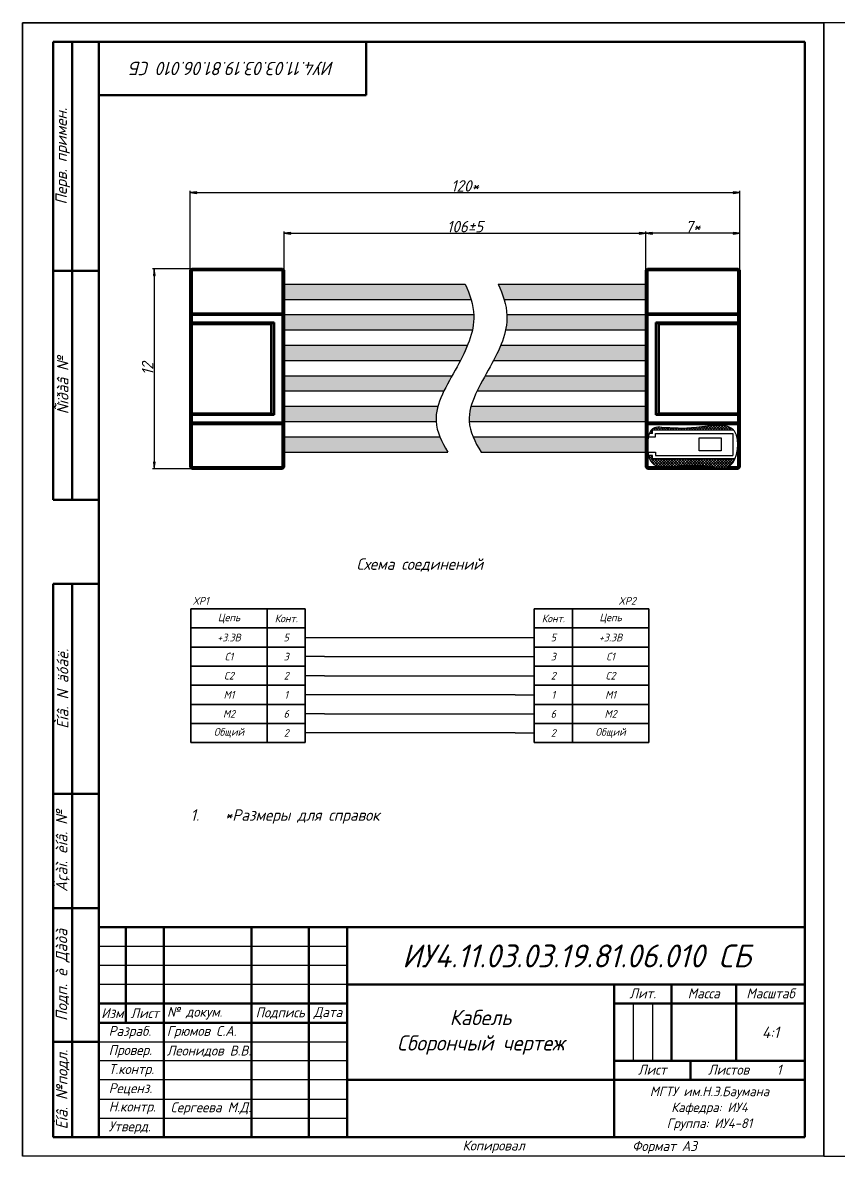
# Model space of a CAD drawing. Header units: inches. Extents: x -14 to 5184, y -66 to 1689.
# Drawn here: x 436 to 649.8, y 958.2 to 1255.2 of the extents above; entities that cross this region are included whole.
import ezdxf

# ---------------------------------------------------------------- set-up
doc = ezdxf.new("R2010")
doc.units = ezdxf.units.IN
doc.header["$MEASUREMENT"] = 0
for name, color, linetype, lineweight in [('Видимые тонкие (ГОСТ)', 7, 'Continuous', 25), ('Видимый контур (ГОСТ)', 7, 'Continuous', 50), ('Текст', 7, 'Continuous', 15)]:
    doc.layers.add(name, color=color, linetype=linetype, lineweight=lineweight)
doc.styles.get("Standard").update_dxf_attribs({"font": 'gost_b.ttf', "oblique": 15})
doc.styles.add('Standart 3.0', font='gost_b.ttf', dxfattribs={"oblique": 15, "height": 3})
doc.dimstyles.new('Обычный (ГОСТ)', dxfattribs={"dimscale": 0.5, "dimtxt": 3.5, "dimasz": 3.5, "dimexe": 1, "dimexo": 0, "dimgap": 0.5, "dimtad": 1, "dimrnd": 1e-08, "dimtxsty": 'Standart 3.0', "dimblk": 'Filled-1', "dimblk1": 'Filled-1', "dimblk2": 'Filled-1', "dimcen": 0.09, "dimdle": 15, "dimclrd": 256, "dimclre": 256, "dimclrt": 256, "dimazin": 2, "dimtfac": 0.714286, "dimtmove": 0, "dimatfit": 3, "dimfxl": 1, "dimtolj": 1, "dimlwd": 25, "dimlwe": 25, "dimarcsym": 0})

# ---------------------------------------------------------------- blocks, each defined once
blk = doc.blocks.new('Filled-1')
at = {"color": 0}
for p, q in [((0, 0), (-1, 0.14)), ((-1, 0.14), (-1, -0.14)), ((-1, 0), (0, 0)), ((-1, -0.14), (0, 0))]:
    blk.add_line(p, q, dxfattribs=at)
at = {"color": 0, "flags": 128}
blk.add_lwpolyline([(-1, -0.14), (0, 0), (-1, 0.14), (-1, -0.14)], dxfattribs=at)
at = {"color": 0}
blk.add_solid([(-1, -0.14), (0, 0), (-1, 0.14), (-1, -0.14)], dxfattribs=at)
blk = doc.blocks.new('*D131')
at = {"layer": 'Видимые тонкие (ГОСТ)', "lineweight": 25, "ltscale": 0.5, "transparency": 16777216}
for p, q in [((480.34, 1190.75), (470.03, 1190.75)), ((470.53, 1189), (470.53, 1140.1)), ((480.34, 1138.35), (470.03, 1138.35))]:
    blk.add_line(p, q, dxfattribs=at)
at = {"layer": 'Видимые тонкие (ГОСТ)', "lineweight": 25, "ltscale": 0.5, "transparency": 16777216, "xscale": 1.75, "yscale": 1.75, "zscale": 1.75}
for p, rotation in [((470.53, 1190.75), 90), ((470.53, 1138.35), 270)]:
    blk.add_blockref('Filled-1', p, dxfattribs=dict(at, rotation=rotation))
at = {"layer": 'Видимые тонкие (ГОСТ)', "ltscale": 0.5, "transparency": 16777216, "insert": (468.77, 1164.55), "char_height": 3, "attachment_point": 5, "rotation": 90, "style": 'Standart 3.0'}
blk.add_mtext('\\A1;{\\fGOST type B|b0|i0|c204|p0;12}', dxfattribs=at)
blk = doc.blocks.new('*D132')
at = {"layer": 'Видимые тонкие (ГОСТ)', "lineweight": 25, "ltscale": 0.5, "transparency": 16777216}
for p, q in [((479.94, 1190.35), (479.94, 1211.21)), ((481.69, 1210.71), (622.22, 1210.71)), ((623.97, 1190.35), (623.97, 1211.21))]:
    blk.add_line(p, q, dxfattribs=at)
at = {"layer": 'Видимые тонкие (ГОСТ)', "lineweight": 25, "ltscale": 0.5, "transparency": 16777216, "xscale": 1.75, "yscale": 1.75, "zscale": 1.75, "rotation": 180}
blk.add_blockref('Filled-1', (479.94, 1210.71), dxfattribs=at)
at = {"layer": 'Видимые тонкие (ГОСТ)', "lineweight": 25, "ltscale": 0.5, "transparency": 16777216, "xscale": 1.75, "yscale": 1.75, "zscale": 1.75}
blk.add_blockref('Filled-1', (623.97, 1210.71), dxfattribs=at)
at = {"layer": 'Видимые тонкие (ГОСТ)', "ltscale": 0.5, "transparency": 16777216, "insert": (551.95, 1212.47), "char_height": 3, "attachment_point": 5, "style": 'Standart 3.0'}
blk.add_mtext('\\A1;{\\fGOST type B|b0|i0|c204|p0;120}*', dxfattribs=at)
blk = doc.blocks.new('*D130')
at = {"layer": 'Видимые тонкие (ГОСТ)', "lineweight": 25, "ltscale": 0.5, "transparency": 16777216}
for p, q in [((504.54, 1190.35), (504.54, 1200.56)), ((506.29, 1200.06), (597.62, 1200.06)), ((599.37, 1190.36), (599.37, 1200.56))]:
    blk.add_line(p, q, dxfattribs=at)
at = {"layer": 'Видимые тонкие (ГОСТ)', "lineweight": 25, "ltscale": 0.5, "transparency": 16777216, "xscale": 1.75, "yscale": 1.75, "zscale": 1.75, "rotation": 180}
blk.add_blockref('Filled-1', (504.54, 1200.06), dxfattribs=at)
at = {"layer": 'Видимые тонкие (ГОСТ)', "lineweight": 25, "ltscale": 0.5, "transparency": 16777216, "xscale": 1.75, "yscale": 1.75, "zscale": 1.75}
blk.add_blockref('Filled-1', (599.37, 1200.06), dxfattribs=at)
at = {"layer": 'Видимые тонкие (ГОСТ)', "ltscale": 0.5, "transparency": 16777216, "insert": (551.95, 1201.81), "char_height": 3, "width": 7.7006, "attachment_point": 5, "style": 'Standart 3.0'}
blk.add_mtext('\\A1;106%%P5', dxfattribs=at)
blk = doc.blocks.new('*D133')
at = {"layer": 'Видимые тонкие (ГОСТ)', "lineweight": 25, "ltscale": 0.5, "transparency": 16777216}
for p, q in [((599.37, 1190.36), (599.37, 1200.56)), ((622.22, 1200.06), (601.12, 1200.06)), ((623.97, 1190.36), (623.97, 1200.56))]:
    blk.add_line(p, q, dxfattribs=at)
at = {"layer": 'Видимые тонкие (ГОСТ)', "lineweight": 25, "ltscale": 0.5, "transparency": 16777216, "xscale": 1.75, "yscale": 1.75, "zscale": 1.75, "rotation": 180}
blk.add_blockref('Filled-1', (599.37, 1200.06), dxfattribs=at)
at = {"layer": 'Видимые тонкие (ГОСТ)', "lineweight": 25, "ltscale": 0.5, "transparency": 16777216, "xscale": 1.75, "yscale": 1.75, "zscale": 1.75}
blk.add_blockref('Filled-1', (623.97, 1200.06), dxfattribs=at)
at = {"layer": 'Видимые тонкие (ГОСТ)', "ltscale": 0.5, "transparency": 16777216, "insert": (611.67, 1201.81), "char_height": 3, "width": 2.1801, "attachment_point": 5, "style": 'Standart 3.0'}
blk.add_mtext('\\A1;7*', dxfattribs=at)

msp = doc.modelspace()

# ---------------------------------------------------------------- hatches: boundary and pattern name
at = {"layer": 'Видимые тонкие (ГОСТ)', "ltscale": 0.5}
h = msp.add_hatch(color=254, dxfattribs=at)
h.dxf.hatch_style = 1
edge = h.paths.add_edge_path()
edge.add_line((504.5353, 1146.7527), (504.5353, 1144.7527))
edge.add_line((504.5353, 1144.7527), (504.5353, 1142.7527))
edge.add_line((504.5353, 1142.7527), (547.4723, 1142.7527))
edge.add_spline(control_points=[(547.4723, 1142.7527), (546.6502, 1144.0824), (545.9165, 1145.4147), (545.3681, 1146.7527)], knot_values=[47.13886146, 47.13886146, 47.13886146, 47.13886146, 51.56650312, 51.56650312, 51.56650312, 51.56650312], degree=3, periodic=0)
edge.add_line((545.3681, 1146.7527), (504.5353, 1146.7527))
edge = h.paths.add_edge_path()
edge.add_spline(control_points=[(544.3779, 1150.7527), (544.3769, 1150.7682), (544.2963, 1152.0937), (544.4872, 1153.4275), (544.857, 1154.7527)], knot_values=[38.40883589, 38.40883589, 38.40883589, 38.40883589, 38.45954747, 42.7484807, 42.7484807, 42.7484807, 42.7484807], degree=3, periodic=0)
edge.add_line((544.857, 1154.7527), (504.5353, 1154.7527))
edge.add_line((504.5353, 1154.7527), (504.5353, 1150.7527))
edge.add_line((504.5353, 1150.7527), (544.3779, 1150.7527))
edge = h.paths.add_edge_path()
edge.add_spline(control_points=[(546.4282, 1158.7527), (547.0716, 1160.0806), (547.8106, 1161.4143), (548.5632, 1162.7527)], knot_values=[29.85951529, 29.85951529, 29.85951529, 29.85951529, 34.11532288, 34.11532288, 34.11532288, 34.11532288], degree=3, periodic=0)
edge.add_line((548.5632, 1162.7527), (504.5353, 1162.7527))
edge.add_line((504.5353, 1162.7527), (504.5353, 1158.7527))
edge.add_line((504.5353, 1158.7527), (546.4282, 1158.7527))
edge = h.paths.add_edge_path()
edge.add_spline(control_points=[(550.767, 1166.7527), (551.4627, 1168.0837), (552.1047, 1169.4178), (552.6438, 1170.7527)], knot_values=[21.42697936, 21.42697936, 21.42697936, 21.42697936, 25.63356603, 25.63356603, 25.63356603, 25.63356603], degree=3, periodic=0)
edge.add_line((552.6438, 1170.7527), (504.5353, 1170.7527))
edge.add_line((504.5353, 1170.7527), (504.5353, 1166.7527))
edge.add_line((504.5353, 1166.7527), (550.767, 1166.7527))
edge = h.paths.add_edge_path()
edge.add_spline(control_points=[(553.902, 1174.7527), (554.1725, 1176.0214), (554.3125, 1177.3556), (554.2534, 1178.6862), (554.2499, 1178.7527)], knot_values=[13.01607688, 13.01607688, 13.01607688, 13.01607688, 17.01537797, 17.22581733, 17.22581733, 17.22581733, 17.22581733], degree=3, periodic=0)
edge.add_line((554.2499, 1178.7527), (504.5353, 1178.7527))
edge.add_line((504.5353, 1178.7527), (504.5353, 1174.7527))
edge.add_line((504.5353, 1174.7527), (553.902, 1174.7527))
edge = h.paths.add_edge_path()
edge.add_spline(control_points=[(553.5135, 1182.7527), (553.1118, 1184.088), (552.5757, 1185.421), (551.9701, 1186.7527)], knot_values=[4.54430098, 4.54430098, 4.54430098, 4.54430098, 8.78761588, 8.78761588, 8.78761588, 8.78761588], degree=3, periodic=0)
edge.add_line((551.9701, 1186.7527), (504.5353, 1186.7527))
edge.add_line((504.5353, 1186.7527), (504.5353, 1182.7527))
edge.add_line((504.5353, 1182.7527), (553.5135, 1182.7527))
edge = h.paths.add_edge_path()
edge.add_line((599.3683, 1182.7527), (599.3683, 1186.7527))
edge.add_line((599.3683, 1186.7527), (560.657, 1186.7527))
edge.add_spline(control_points=[(560.657, 1186.7527), (561.2626, 1185.421), (561.7987, 1184.088), (562.2005, 1182.7527)], knot_values=[4.54430098, 4.54430098, 4.54430098, 4.54430098, 8.78761588, 8.78761588, 8.78761588, 8.78761588], degree=3, periodic=0)
edge.add_line((562.2005, 1182.7527), (599.3683, 1182.7527))
edge = h.paths.add_edge_path()
edge.add_line((599.3683, 1174.7527), (599.3683, 1178.7527))
edge.add_line((599.3683, 1178.7527), (562.9368, 1178.7527))
edge.add_spline(control_points=[(562.9368, 1178.7527), (562.9403, 1178.6862), (562.9994, 1177.3556), (562.8594, 1176.0214), (562.5889, 1174.7527)], knot_values=[13.01607688, 13.01607688, 13.01607688, 13.01607688, 13.22651624, 17.22581733, 17.22581733, 17.22581733, 17.22581733], degree=3, periodic=0)
edge.add_line((562.5889, 1174.7527), (599.3683, 1174.7527))
edge = h.paths.add_edge_path()
edge.add_line((599.3683, 1166.7527), (599.3683, 1170.7527))
edge.add_line((599.3683, 1170.7527), (561.3307, 1170.7527))
edge.add_spline(control_points=[(561.3307, 1170.7527), (560.7917, 1169.4178), (560.1496, 1168.0837), (559.4539, 1166.7527)], knot_values=[21.42697936, 21.42697936, 21.42697936, 21.42697936, 25.63356603, 25.63356603, 25.63356603, 25.63356603], degree=3, periodic=0)
edge.add_line((559.4539, 1166.7527), (599.3683, 1166.7527))
edge = h.paths.add_edge_path()
edge.add_line((599.3683, 1158.7527), (599.3683, 1162.7527))
edge.add_line((599.3683, 1162.7527), (557.2501, 1162.7527))
edge.add_spline(control_points=[(557.2501, 1162.7527), (556.4975, 1161.4143), (555.7585, 1160.0806), (555.1151, 1158.7527)], knot_values=[29.85951529, 29.85951529, 29.85951529, 29.85951529, 34.11532288, 34.11532288, 34.11532288, 34.11532288], degree=3, periodic=0)
edge.add_line((555.1151, 1158.7527), (599.3683, 1158.7527))
edge = h.paths.add_edge_path()
edge.add_line((599.3683, 1150.7527), (599.3683, 1154.7527))
edge.add_line((599.3683, 1154.7527), (553.5439, 1154.7527))
edge.add_spline(control_points=[(553.5439, 1154.7527), (553.1741, 1153.4275), (552.9832, 1152.0937), (553.0639, 1150.7682), (553.0648, 1150.7527)], knot_values=[38.40883589, 38.40883589, 38.40883589, 38.40883589, 42.69776912, 42.7484807, 42.7484807, 42.7484807, 42.7484807], degree=3, periodic=0)
edge.add_line((553.0648, 1150.7527), (599.3683, 1150.7527))
edge = h.paths.add_edge_path()
edge.add_line((599.3683, 1142.7527), (599.3683, 1146.7527))
edge.add_line((599.3683, 1146.7527), (554.055, 1146.7527))
edge.add_spline(control_points=[(554.055, 1146.7527), (554.6034, 1145.4147), (555.3372, 1144.0824), (556.1592, 1142.7527)], knot_values=[47.13886146, 47.13886146, 47.13886146, 47.13886146, 51.56650312, 51.56650312, 51.56650312, 51.56650312], degree=3, periodic=0)
edge.add_line((556.1592, 1142.7527), (599.3683, 1142.7527))
at = {"layer": 'Видимые тонкие (ГОСТ)', "lineweight": 9, "ltscale": 0.5}
h = msp.add_hatch(dxfattribs=at)
h.set_pattern_fill('ANSI37', color=256, scale=4)
h.set_pattern_definition([(45, (-2379.89903, 649.14943), (-0.35355339, 0.35355339), []), (135, (-2379.89903, 649.14943), (-0.35355339, -0.35355339), [])])
edge = h.paths.add_edge_path()
edge.add_spline(control_points=[(620.7228, 1138.7597), (620.9545, 1138.8509), (621.7607, 1139.2902), (622.3847, 1140.1842), (622.7283, 1140.9631)], knot_values=[25.93792, 25.93792, 25.93792, 25.93792, 26.81920287, 29.17671537, 29.17671537, 29.17671537, 29.17671537], degree=3, periodic=0)
edge.add_line((622.7283, 1140.9631), (601.1053, 1140.9631))
edge.add_line((601.1053, 1140.9631), (601.1053, 1141.8613))
edge.add_line((601.1053, 1141.8613), (600.0364, 1141.8613))
edge.add_spline(control_points=[(600.0364, 1141.8613), (600.1537, 1141.3032), (601.6482, 1137.0274), (609.7442, 1140.2293), (615.9593, 1138.9405), (616.9893, 1138.7597)], knot_values=[33.109012, 33.109012, 33.109012, 33.109012, 34.82994606, 48.02643256, 50.87792173, 50.87792173, 50.87792173, 50.87792173], degree=3, periodic=0)
edge.add_spline(control_points=[(616.9893, 1138.7597), (618.4098, 1138.5104), (619.689, 1138.3529), (620.7228, 1138.7597)], knot_values=[29.17671537, 29.17671537, 29.17671537, 29.17671537, 33.109012, 33.109012, 33.109012, 33.109012], degree=3, periodic=0)
edge = h.paths.add_edge_path()
edge.add_spline(control_points=[(622.3385, 1148.5261), (620.4286, 1150.5644), (612.1652, 1148.5767), (606.3428, 1148.9985), (603.5124, 1149.2035)], knot_values=[0, 0, 0, 0, 9.58638894, 18.6541905, 18.6541905, 18.6541905, 18.6541905], degree=3, periodic=0)
edge.add_spline(control_points=[(603.5124, 1149.2035), (602.813, 1149.2568), (601.3248, 1149.37), (600.5549, 1148.3489), (600.2877, 1147.6441)], knot_values=[56.04666954, 56.04666954, 56.04666954, 56.04666954, 57.98855908, 60.17803406, 60.17803406, 60.17803406, 60.17803406], degree=3, periodic=0)
edge.add_line((600.2877, 1147.6441), (601.1053, 1147.6441))
edge.add_line((601.1053, 1147.6441), (601.1053, 1148.5261))
edge.add_line((601.1053, 1148.5261), (622.3385, 1148.5261))

# ---------------------------------------------------------------- linework, layer by layer
at = {"color": 0, "lineweight": 35, "transparency": 33554684}
for p, q in [((480.101, 1101.6494), (480.101, 1086.6494)), ((480.101, 1101.6494), (490.101, 1101.6494)), ((490.101, 1101.6494), (490.101, 1101.6494)), ((490.101, 1101.6494), (510.101, 1101.6494)), ((500.101, 1101.6494), (500.101, 1086.6494)), ((510.101, 1101.6494), (510.101, 1086.6494)), ((570.101, 1101.6494), (570.101, 1086.6494)), ((590.101, 1101.6494), (570.101, 1101.6494)), ((580.101, 1101.6494), (580.101, 1086.6494)), ((600.101, 1101.6494), (590.101, 1101.6494)), ((590.101, 1101.6494), (590.101, 1101.6494)), ((600.101, 1101.6494), (600.101, 1086.6494)), ((480.101, 1096.6494), (510.101, 1096.6494)), ((600.101, 1096.6494), (570.101, 1096.6494)), ((480.101, 1091.6494), (510.101, 1091.6494)), ((600.101, 1091.6494), (570.101, 1091.6494)), ((480.101, 1086.6494), (490.101, 1086.6494)), ((480.101, 1076.6494), (480.101, 1086.6494)), ((510.101, 1086.6494), (490.101, 1086.6494)), ((500.101, 1076.6494), (500.101, 1086.6494)), ((510.101, 1076.6494), (510.101, 1086.6494)), ((570.101, 1086.6494), (590.101, 1086.6494)), ((570.101, 1076.6494), (570.101, 1086.6494)), ((580.101, 1076.6494), (580.101, 1086.6494)), ((600.101, 1086.6494), (590.101, 1086.6494)), ((600.101, 1076.6494), (600.101, 1086.6494)), ((480.101, 1081.6494), (510.101, 1081.6494)), ((600.101, 1081.6494), (570.101, 1081.6494)), ((480.101, 1076.6494), (510.101, 1076.6494)), ((480.101, 1066.6494), (480.101, 1076.6494)), ((500.101, 1066.6494), (500.101, 1076.6494)), ((510.101, 1066.6494), (510.101, 1076.6494)), ((600.101, 1076.6494), (570.101, 1076.6494)), ((570.101, 1066.6494), (570.101, 1076.6494)), ((580.101, 1066.6494), (580.101, 1076.6494)), ((600.101, 1066.6494), (600.101, 1076.6494)), ((480.101, 1071.6494), (510.101, 1071.6494)), ((600.101, 1071.6494), (570.101, 1071.6494)), ((480.101, 1066.6494), (510.101, 1066.6494)), ((600.101, 1066.6494), (570.101, 1066.6494))]:
    msp.add_line(p, q, dxfattribs=at)
at = {"color": 0, "lineweight": 25, "transparency": 33554684}
for p, q in [((510.101, 1094.1494), (515.101, 1094.1494)), ((565.101, 1094.1494), (570.101, 1094.1494)), ((515.101, 1089.1494), (510.101, 1089.1494)), ((565.101, 1089.1494), (570.101, 1089.1494)), ((515.101, 1084.1494), (510.101, 1084.1494)), ((565.101, 1084.1494), (570.101, 1084.1494)), ((515.101, 1079.1494), (510.101, 1079.1494)), ((565.101, 1079.1494), (570.101, 1079.1494)), ((515.101, 1074.1494), (510.101, 1074.1494)), ((565.101, 1074.1494), (570.101, 1074.1494)), ((515.101, 1069.1494), (510.101, 1069.1494)), ((565.101, 1069.1494), (570.101, 1069.1494))]:
    msp.add_line(p, q, dxfattribs=at)
at = {"layer": 'Видимые тонкие (ГОСТ)'}
for p, q in [((436.0264, 958.2356), (436.0264, 1255.2356)), ((646.0264, 1255.2356), (436.0264, 1255.2356)), ((436.0264, 1255.2356), (436.0264, 958.2356)), ((436.0264, 958.2356), (436.0264, 1255.2356)), ((436.0264, 1255.2356), (646.0264, 1255.2356)), ((646.0264, 1255.2356), (646.0264, 958.2356)), ((646.0264, 958.2356), (646.0264, 1255.2356)), ((646.0264, 958.2356), (646.0264, 1255.2356)), ((646.0264, 1255.2356), (646.0264, 958.2356)), ((646.0264, 958.2356), (436.0264, 958.2356))]:
    msp.add_line(p, q, dxfattribs=at)
at = {"layer": 'Видимые тонкие (ГОСТ)', "transparency": 33554684}
for p, q in [((856.0264, 1255.2356), (646.0264, 1255.2356)), ((646.0264, 1255.2356), (646.0264, 958.2356)), ((521.0264, 1013.2356), (456.0264, 1013.2356)), ((521.0264, 1008.2356), (456.0264, 1008.2356)), ((521.0264, 1003.2356), (456.0264, 1003.2356)), ((596.014, 998.0269), (596.014, 983.2356)), ((601.092, 998.0269), (601.092, 983.2356)), ((456.0264, 988.2356), (521.0264, 988.2356)), ((521.0264, 983.2356), (456.0264, 983.2356)), ((521.0264, 978.2356), (456.0264, 978.2356)), ((646.0264, 958.2356), (856.0264, 958.2356))]:
    msp.add_line(p, q, dxfattribs=at)
at = {"layer": 'Видимые тонкие (ГОСТ)', "ltscale": 0.5}
for p, q in [((504.5353, 1186.7527), (551.9701, 1186.7527)), ((560.657, 1186.7527), (599.3683, 1186.7527)), ((504.5353, 1182.7527), (553.5135, 1182.7527)), ((562.2005, 1182.7527), (599.3683, 1182.7527)), ((504.5353, 1178.7527), (554.2499, 1178.7527)), ((562.9368, 1178.7527), (599.3683, 1178.7527)), ((504.5353, 1174.7527), (553.902, 1174.7527)), ((562.5889, 1174.7527), (599.3683, 1174.7527)), ((504.5353, 1170.7527), (552.6438, 1170.7527)), ((561.3307, 1170.7527), (599.3683, 1170.7527)), ((504.5353, 1166.7527), (550.767, 1166.7527)), ((559.4539, 1166.7527), (599.3683, 1166.7527)), ((504.5353, 1162.7527), (548.5632, 1162.7527)), ((557.2501, 1162.7527), (599.3683, 1162.7527)), ((504.5353, 1158.7527), (546.4282, 1158.7527)), ((555.1151, 1158.7527), (599.3683, 1158.7527)), ((504.5353, 1154.7527), (544.857, 1154.7527)), ((553.5439, 1154.7527), (599.3683, 1154.7527)), ((504.5353, 1150.7527), (544.3779, 1150.7527)), ((553.0648, 1150.7527), (599.3683, 1150.7527)), ((504.5353, 1144.7527), (504.5353, 1146.7527)), ((504.5353, 1146.7527), (545.3681, 1146.7527)), ((554.055, 1146.7527), (599.3683, 1146.7527)), ((599.3683, 1146.7527), (601.8424, 1146.7527)), ((599.3683, 1142.7527), (599.3683, 1146.7527)), ((601.1053, 1147.6441), (600.2877, 1147.6441)), ((601.8424, 1146.7527), (601.8424, 1147.6441)), ((601.8424, 1147.6441), (622.1505, 1147.6441)), ((622.1505, 1147.6441), (622.1505, 1141.8613)), ((504.5353, 1142.7527), (547.4723, 1142.7527)), ((556.1592, 1142.7527), (599.3683, 1142.7527)), ((599.3683, 1142.7527), (601.8424, 1142.7527)), ((601.1053, 1141.8613), (600.0364, 1141.8613)), ((601.8424, 1142.7527), (601.8424, 1141.8613)), ((601.8424, 1141.8613), (622.1505, 1141.8613)), ((515.101, 1094.1494), (565.101, 1094.1494)), ((515.101, 1089.1494), (565.101, 1089.1494)), ((515.101, 1084.1494), (565.101, 1084.1494)), ((565.101, 1079.1494), (515.101, 1079.1494)), ((515.101, 1074.1494), (565.101, 1074.1494)), ((565.101, 1069.1494), (515.101, 1069.1494))]:
    msp.add_line(p, q, dxfattribs=at)
for points in [[(601.1053, 1147.6441), (601.1053, 1148.5261), (622.3385, 1148.5261)], [(622.7283, 1140.9631), (601.1053, 1140.9631), (601.1053, 1141.8613)]]:
    msp.add_lwpolyline(points, dxfattribs=at)
msp.add_lwpolyline([(613.2762, 1146.438), (619.1083, 1146.438), (619.1083, 1143.0675), (613.2762, 1143.0675)], close=True, dxfattribs=at)
at = {"layer": 'Видимые тонкие (ГОСТ)', "transparency": 33554684}
for points in [[(456.0264, 973.2356), (521.0264, 973.2356)], [(456.0264, 968.2356), (521.0264, 968.2356)]]:
    msp.add_lwpolyline(points, dxfattribs=at)
at = {"layer": 'Видимые тонкие (ГОСТ)', "ltscale": 0.5}
for points in [[(551.9701, 1186.7527), (553.2092, 1184.0279), (555.7055, 1176.8409), (550.0751, 1164.6732), (542.3046, 1152.7025), (545.8257, 1145.416), (547.4723, 1142.7527)], [(560.657, 1186.7527), (561.8961, 1184.0279), (564.3924, 1176.8409), (558.7621, 1164.6732), (550.9915, 1152.7025), (554.5126, 1145.416), (556.1592, 1142.7527)]]:
    msp.add_open_spline(points, degree=3, knots=[4.54430098, 4.54430098, 4.54430098, 4.54430098, 13.22651624, 27.40135785, 42.69776912, 51.56650312, 51.56650312, 51.56650312, 51.56650312], dxfattribs=at)
msp.add_spline([(603.5124, 1149.2035), (612.5801, 1149.1578), (622.6162, 1148.1841), (621.3797, 1139.1236), (613.716, 1139.2665), (600.5691, 1140.4093), (599.8244, 1144.2409), (601.5727, 1149.1126), (603.5124, 1149.2035)], degree=3, dxfattribs=at)
at = {"layer": 'Видимый контур (ГОСТ)'}
for p, q in [((444.0264, 1250.2356), (641.0264, 1250.2356)), ((456.0264, 963.2356), (456.0264, 1250.2356)), ((526.0264, 1236.2356), (526.0264, 1250.2356)), ((641.0264, 963.2356), (641.0264, 1250.2356)), ((526.0264, 1236.2356), (456.0264, 1236.2356)), ((479.9353, 1190.3527), (480.3353, 1190.7527)), ((479.9353, 1190.3527), (479.9353, 1178.6527)), ((480.3353, 1190.3527), (479.9353, 1190.3527)), ((503.7283, 1190.7527), (480.3353, 1190.7527)), ((480.3353, 1190.7527), (480.3353, 1190.3527)), ((480.3353, 1190.3527), (504.5353, 1190.3527)), ((480.3353, 1176.2527), (480.3353, 1190.3527)), ((504.1353, 1190.7597), (503.7353, 1190.7597)), ((504.1353, 1190.7597), (504.5353, 1190.3597)), ((504.1353, 1190.7597), (504.1353, 1138.7527)), ((504.5353, 1138.7527), (504.5353, 1190.3597)), ((599.3683, 1190.3597), (599.7683, 1190.7597)), ((623.9683, 1190.3597), (599.3683, 1190.3597)), ((599.3683, 1190.3597), (599.3683, 1138.7527)), ((599.7683, 1190.7597), (599.7683, 1190.3597)), ((600.5683, 1190.7597), (599.7683, 1190.7597)), ((599.7683, 1138.3527), (599.7683, 1190.3597)), ((600.5683, 1190.7597), (623.5683, 1190.7597)), ((623.9683, 1190.3597), (623.5683, 1190.7597)), ((623.5683, 1190.7597), (623.5683, 1176.2597)), ((623.9683, 1176.6597), (623.9683, 1190.3597)), ((479.9353, 1178.6527), (479.9353, 1152.4527)), ((504.1353, 1179.0527), (480.3353, 1179.0527)), ((480.3353, 1178.6527), (504.1353, 1178.6527)), ((501.9353, 1176.6527), (480.3353, 1176.6527)), ((480.3353, 1152.8527), (480.3353, 1176.2527)), ((480.3353, 1176.2527), (501.1353, 1176.2527)), ((501.2524, 1176.3699), (501.1353, 1176.2527)), ((501.1353, 1176.2527), (501.1353, 1152.8527)), ((501.9353, 1176.6527), (501.2524, 1176.3699)), ((501.2524, 1176.3699), (501.2524, 1152.7356)), ((501.9353, 1152.4527), (501.9353, 1176.6527)), ((623.5683, 1179.0597), (599.7683, 1179.0597)), ((599.7683, 1178.6597), (623.5683, 1178.6597)), ((601.9683, 1176.6597), (601.9683, 1152.4597)), ((602.6511, 1176.3769), (601.9683, 1176.6597)), ((623.5683, 1176.6597), (601.9683, 1176.6597)), ((602.6511, 1152.7426), (602.6511, 1176.3769)), ((602.6511, 1176.3769), (602.7683, 1176.2597)), ((602.7683, 1176.2597), (623.5683, 1176.2597)), ((602.7683, 1152.8597), (602.7683, 1176.2597)), ((623.5683, 1176.2597), (623.5683, 1152.8597)), ((623.9683, 1150.4597), (623.9683, 1176.6597)), ((479.9353, 1152.4527), (479.9353, 1138.7527)), ((480.3353, 1138.3527), (480.3353, 1152.8527)), ((501.1353, 1152.8527), (480.3353, 1152.8527)), ((480.3353, 1152.4527), (501.9353, 1152.4527)), ((501.2524, 1152.7356), (501.1353, 1152.8527)), ((501.2524, 1152.7356), (501.9353, 1152.4527)), ((601.9683, 1152.4597), (602.6511, 1152.7426)), ((601.9683, 1152.4597), (623.5683, 1152.4597)), ((602.6511, 1152.7426), (602.7683, 1152.8597)), ((623.5683, 1152.8597), (602.7683, 1152.8597)), ((623.5683, 1152.8597), (623.5683, 1138.7597)), ((504.1353, 1150.4527), (480.3353, 1150.4527)), ((480.3353, 1150.0527), (504.1353, 1150.0527)), ((623.5683, 1150.4597), (599.7683, 1150.4597)), ((599.7683, 1150.0597), (623.5683, 1150.0597)), ((623.9683, 1138.7597), (623.9683, 1150.4597)), ((479.9353, 1138.7527), (480.3353, 1138.3527)), ((479.9353, 1138.7527), (504.5353, 1138.7527)), ((503.3353, 1138.3527), (480.3353, 1138.3527)), ((503.3353, 1138.3527), (504.1353, 1138.3527)), ((504.1353, 1138.3527), (504.1353, 1138.7527)), ((504.5353, 1138.7527), (504.1353, 1138.3527)), ((616.9893, 1138.7597), (599.3683, 1138.7597)), ((599.7683, 1138.3527), (599.3683, 1138.7527)), ((599.7683, 1138.3527), (600.1683, 1138.3527)), ((600.1753, 1138.3597), (623.5683, 1138.3597)), ((623.5683, 1138.7597), (620.7228, 1138.7597)), ((623.9683, 1138.7597), (623.5683, 1138.3597)), ((623.5683, 1138.7597), (623.9683, 1138.7597)), ((623.5683, 1138.3597), (623.5683, 1138.7597)), ((444.0264, 963.2356), (641.0264, 963.2356))]:
    msp.add_line(p, q, dxfattribs=at)
at = {"layer": 'Видимый контур (ГОСТ)', "transparency": 33554684}
for p, q in [((444.0264, 1250.2356), (444.0264, 1130.2356)), ((456.0264, 1250.2356), (444.0264, 1250.2356)), ((449.0264, 1130.2356), (449.0264, 1250.2356)), ((456.0264, 1003.2356), (456.0264, 1250.2356)), ((456.0264, 1190.2356), (444.0264, 1190.2356)), ((456.0264, 1130.2356), (444.0264, 1130.2356)), ((444.0264, 963.2356), (444.0264, 1108.2356)), ((444.0264, 1108.2356), (456.0264, 1108.2356)), ((449.0264, 963.2356), (449.0264, 1108.2356)), ((456.0264, 1053.2356), (444.0264, 1053.2356)), ((456.0264, 1023.2356), (444.0264, 1023.2356)), ((456.0264, 1018.2356), (456.0264, 963.2356)), ((641.0264, 1018.2356), (456.0264, 1018.2356)), ((463.0264, 993.2356), (463.0264, 1018.2356)), ((473.0264, 1018.2356), (473.0264, 963.2356)), ((496.0264, 963.2356), (496.0264, 1018.2356)), ((511.0264, 1018.2356), (511.0264, 963.2356)), ((521.0264, 1018.2356), (521.0264, 963.2356)), ((456.0264, 963.2356), (456.0264, 1003.2356)), ((521.0264, 1003.2356), (641.0264, 1003.2356)), ((591.0264, 1003.2356), (591.0264, 963.2356)), ((606.0264, 1003.2356), (606.0264, 983.2356)), ((623.0264, 1003.2356), (623.0264, 983.2356)), ((521.0264, 998.2356), (456.0264, 998.2356)), ((591.0264, 998.2356), (641.0264, 998.2356)), ((521.0264, 993.2356), (456.0264, 993.2356)), ((456.0264, 988.2356), (444.0264, 988.2356)), ((641.0264, 983.2356), (591.0264, 983.2356)), ((611.0264, 983.2356), (611.0264, 978.2356)), ((641.0264, 978.2356), (521.0264, 978.2356))]:
    msp.add_line(p, q, dxfattribs=at)

# ---------------------------------------------------------------- texts
at = {"layer": 'Текст', "color": 0, "transparency": 33554684, "insert": (491.0264, 1243.2356), "char_height": 3.5, "attachment_point": 5, "rotation": 180}
msp.add_mtext_dynamic_manual_height_columns('\\pxqc;{\\fGOST type B|b0|i0|c204|p0;ИУ4.11.03.03.19.81.06.010 СБ}', width=69.742063, gutter_width=12.5, heights=[0], dxfattribs=at)
at = {"layer": 'Текст', "color": 0, "transparency": 33554684, "char_height": 3, "attachment_point": 4, "rotation": 90, "style": 'Standart 3.0'}
for s, width, heights, insert in [('\\pxqc;{\\fGOST type B|b0|i0|c204|p0;Перв. примен.}', 60, [0], (446.5264, 1190.2356)), ('\\pxqc;{\\fGOST type B|b0|i0|c204|p0;Ñïðàâ №}', 60, [4.4758], (446.5264, 1130.2356)), ('\\pxqc;{\\fGOST type B|b0|i0|c204|p0;Èíâ. }N {\\fGOST type B|b0|i0|c204|p0;äóáë.}', 55, [3.9038], (446.5025, 1053.2356)), ('\\pxqc;{\\fGOST type B|b0|i0|c204|p0;Âçàì. èíâ. №}', 30, [6.2803], (446.5264, 1023.2356)), ('\\pxqc;{\\fGOST type B|b0|i0|c204|p0;Подп. è Дàòà}', 35, [0], (446.5264, 988.2356)), ('\\pxqc;{\\fGOST type B|b0|i0|c204|p0;Èíâ. №подл.}', 25, [0], (446.5264, 963.2356))]:
    msp.add_mtext_dynamic_manual_height_columns(s, width=width, gutter_width=17.5, heights=heights, dxfattribs=dict(at, insert=insert))
at = {"layer": 'Текст', "color": 0, "transparency": 33554684, "insert": (540.101, 1113.1494), "char_height": 3, "width": 130, "attachment_point": 5, "style": 'Standart 3.0'}
msp.add_mtext('\\pxqc;{\\fGOST type B|b0|i0|c204|p0;Схема соединений}', dxfattribs=at)
at = {"layer": 'Текст', "color": 0, "transparency": 33554684, "char_height": 2}
for s, width, height, insert, attachment_point in [('\\pxql;XP{\\fGOST type B|b0|i0|c204|p0;1} ', 7.5, 2, (480.544, 1102.7553), 7), ('\\pxql;{\\fGOST type B|b0|i0|c0|p0;XP2 }', 7.5, 2, (599.658, 1102.7553), 9), ('\\pxqc;{\\fGOST type B|b0|i0|c204|p0;Цепь}', 22.5, 5, (490.101, 1099.1494), 5), ('\\pxqc;{\\fGOST type B|b0|i0|c204|p0;Конт.}', 10, 5, (505.101, 1099.1494), 5), ('\\pxqc;{\\fGOST type B|b0|i0|c204|p0;Конт.}', 10, 5, (575.101, 1099.1494), 5), ('\\pxqc;{\\fGOST type B|b0|i0|c204|p0;Цепь}', 22.5, 5, (590.101, 1099.1494), 5), ('\\pxqc;{\\fGOST type B|b0|i0|c0|p0;+3.3\\fGOST type B|b0|i0|c204|p0;В}', 22.5, 5, (490.101, 1094.1494), 5), ('\\pxqc;5', 10, 5, (505.101, 1094.1494), 5), ('\\pxqc;5', 10, 5, (575.101, 1094.1494), 5), ('\\pxqc;{\\fGOST type B|b0|i0|c0|p0;+3.3\\fGOST type B|b0|i0|c204|p0;В}', 22.5, 5, (590.101, 1094.1494), 5), ('\\pxqc;{\\fGOST type B|b0|i0|c204|p0;С1}', 22.5, 5, (490.101, 1089.1494), 5), ('\\pxqc;3', 10, 5, (505.101, 1089.1494), 5), ('\\pxqc;3', 10, 5, (575.101, 1089.1494), 5), ('\\pxqc;{\\fGOST type B|b0|i0|c204|p0;С1}', 22.5, 5, (590.101, 1089.1494), 5), ('\\pxqc;{\\fGOST type B|b0|i0|c204|p0;С2}', 22.5, 5, (490.101, 1084.1494), 5), ('\\pxqc;2', 10, 5, (505.101, 1084.1494), 5), ('\\pxqc;2', 10, 5, (575.101, 1084.1494), 5), ('\\pxqc;{\\fGOST type B|b0|i0|c204|p0;С2}', 22.5, 5, (590.101, 1084.1494), 5), ('\\pxqc;{\\fGOST type B|b0|i0|c204|p0;М1}', 22.5, 5, (490.101, 1079.1494), 5), ('\\pxqc;1', 10, 5, (505.101, 1079.1494), 5), ('\\pxqc;1', 10, 5, (575.101, 1079.1494), 5), ('\\pxqc;{\\fGOST type B|b0|i0|c204|p0;М1}', 22.5, 5, (590.101, 1079.1494), 5), ('\\pxqc;{\\fGOST type B|b0|i0|c204|p0;М2}', 22.5, 5, (490.101, 1074.1494), 5), ('\\pxqc;6', 10, 5, (505.101, 1074.1494), 5), ('\\pxqc;6', 10, 5, (575.101, 1074.1494), 5), ('\\pxqc;{\\fGOST type B|b0|i0|c204|p0;М2}', 22.5, 5, (590.101, 1074.1494), 5), ('\\pxqc;{\\fGOST type B|b0|i0|c204|p0;Общий}', 22.5, 5, (490.101, 1069.1494), 5), ('\\pxqc;2', 10, 5, (505.101, 1069.1494), 5), ('\\pxqc;2', 10, 5, (575.101, 1069.1494), 5), ('\\pxqc;{\\fGOST type B|b0|i0|c204|p0;Общий}', 22.5, 5, (590.101, 1069.1494), 5)]:
    msp.add_mtext_dynamic_auto_height_columns(s, width=width, gutter_width=12.5, height=height, count=1, dxfattribs=dict(at, insert=insert, attachment_point=attachment_point))
at = {"layer": 'Текст', "color": 0, "transparency": 33554684, "insert": (480.0126, 1049.1494), "char_height": 3, "attachment_point": 1, "style": 'Standart 3.0'}
msp.add_mtext_dynamic_manual_height_columns('\\pxi-3,l3,ql,t3;{\\fGOST type B|b0|i0|c204|p0;1.^I}*{\\fGOST type B|b0|i0|c204|p0;Размеры для справок}', width=184.342669, gutter_width=17.5, heights=[23.9293], dxfattribs=at)
at = {"layer": 'Текст', "color": 0, "transparency": 33554684}
for s, width, gutter_width, heights, insert, char_height, attachment_point in [('\\pxqc;{\\fGOST type B|b0|i0|c204|p0;ИУ4.11.03.03.19.81.06.010 СБ}', 120, 12.5, [0], (581.1922, 1010.7356), 6, 5), ('\\pxqc;{\\fGOST type B|b0|i0|c204|p0;Лит.}', 15, 17.5, [0], (591.0264, 1002.2287), 2.6, 1), ('\\pxqc;{\\fGOST type B|b0|i0|c204|p0;Масса}', 17, 17.5, [0], (606.0264, 1002.2287), 2.6, 1), ('\\pxqc;{\\fGOST type B|b0|i0|c204|p0;Масштаб}', 18, 17.5, [0], (623.0264, 1002.2287), 2.6, 1), ('\\pxqc;{\\fGOST type B|b0|i0|c204|p0;Изм}', 7, 17.5, [0], (456.0264, 995.7356), 2.6, 4), ('\\pxqc;{\\fGOST type B|b0|i0|c204|p0;Лист}', 10, 17.5, [0], (463.0264, 995.7356), 2.6, 4), ('\\pxi-3,l3.32143,ql,t3.32143;{\\fGOST type B|b0|i0|c204|p0;№ докум\\fGOST type A|b0|i0|c204|p0;.}', 17, 17.5, [4.7965], (473.0264, 995.7356), 2.6, 4), ('\\pxqc;{\\fGOST type B|b0|i0|c204|p0;Подпись}', 15, 17.5, [0], (496.0264, 995.7356), 2.6, 4), ('\\pxqc;{\\fGOST type B|b0|i0|c204|p2;Дата}', 10, 17.5, [0], (511.0264, 995.7356), 2.6, 4), ('\\pxqc;{\\fGOST type B|b0|i0|c204|p0;Кабель\\PСборончый чертеж}', 76.091048, 12.5, [23.6399], (556.0264, 990.7356), 4, 5), ('\\pxql;{\\fGOST type B|b0|i0|c204|p0;Разраб.}', 17, 17.5, [0], (458.561, 990.7356), 2.6, 4), ('{\\fGOST type B|b0|i0|c204|p0;Грюмов С.А.}', 22.960032, 17.5, [0], (473.7977, 990.7356), 2.6, 4), ('\\pxql;{\\fGOST type B|b0|i0|c204|p0;Провер.}', 17, 17.5, [0], (458.561, 985.7356), 2.6, 4), ('{\\fGOST type B|b0|i0|c204|p0;Леонидов В.В.}', 24.465407, 17.5, [2.6], (473.7977, 985.7356), 2.6, 4), ('{\\fGOST type B|b0|i0|c204|p0;Т.контр.}', 17, 17.5, [0], (458.561, 980.7356), 2.6, 4), ('\\pxqc;{\\fGOST type B|b0|i0|c204|p0;Лист}', 20, 17.5, [0], (591.0264, 982.2287), 2.6, 1), ('\\pxqc;{\\fGOST type B|b0|i0|c204|p0;Листов}', 20, 17.5, [0], (611.0264, 982.2287), 2.6, 1), ('\\pxqc;1', 20, 17.5, [0], (624.2779, 982.2287), 2.6, 1), ('{\\fGOST type B|b0|i0|c204|p0;Реценз.}', 17, 17.5, [0], (458.5809, 975.7356), 2.6, 4), ('\\pxqc;{\\fGOST type B|b0|i0|c204|p0;МГТУ им}.{\\fGOST type B|b0|i0|c204|p0;Н.Э.Баумана\\PКафедра}: {\\fGOST type B|b0|i0|c204|p0;ИУ4}\\P{\\fGOST type B|b0|i0|c204|p0;Группа}: {\\fGOST type B|b0|i0|c204|p0;ИУ4-81}', 50, 17.5, [0], (616.0264, 970.7356), 2.5, 5), ('\\pxql;{\\fGOST type B|b0|i0|c204|p0;Н.контр.}', 17, 17.5, [0], (458.6009, 970.918), 2.6, 4), ('\\pxqc;{\\fGOST type B|b0|i0|c204|p0;Сергеева М.Д.}', 23.070615, 17.5, [0], (473.7977, 970.7356), 2.6, 4), ('{\\fGOST type B|b0|i0|c204|p0;Утверд.}', 17, 17.5, [0], (458.561, 965.7356), 2.6, 4), ('{\\fGOST type B|b0|i0|c204|p0;Копировал}', 17, 17.5, [0], (551.2976, 962.3609), 2.6, 1), ('{\\fGOST type B|b0|i0|c204|p0;Формат А}3', 20, 17.5, [0], (595.7472, 962.2287), 2.6, 1)]:
    msp.add_mtext_dynamic_manual_height_columns(s, width=width, gutter_width=gutter_width, heights=heights, dxfattribs=dict(at, insert=insert, char_height=char_height, attachment_point=attachment_point))
at = {"layer": 'Текст', "insert": (632.0264, 990.7356), "char_height": 3, "attachment_point": 5, "style": 'Standart 3.0'}
msp.add_mtext_dynamic_manual_height_columns('{\\fGOST type B|b0|i0|c204|p0;4:1}', width=18, gutter_width=15, heights=[0], dxfattribs=at)

# ---------------------------------------------------------------- dimensions: what is measured, and where the dimension line sits
at = {"layer": 'Видимые тонкие (ГОСТ)', "ltscale": 0.5}
for base, p1, p2, text, picture, middle in [((623.9683, 1210.7097), (479.9353, 1190.3527), (623.9683, 1190.3527), '{\\fGOST type B|b0|i0|c204|p0;120}*', '*D132', (551.9518, 1212.4661)), ((599.3683, 1200.0554), (623.9683, 1190.3597), (599.3683, 1190.3597), '7*', '*D133', (611.6683, 1201.8054))]:
    dim = msp.add_linear_dim(base=base, p1=p1, p2=p2, text=text, dimstyle='Обычный (ГОСТ)', dxfattribs=at)
    dim.commit()
    dim.dimension.update_dxf_attribs({"geometry": picture, "text_midpoint": middle})
dim = msp.add_linear_dim(base=(599.3683, 1200.0554), p1=(504.5353, 1190.3527), p2=(599.3683, 1190.3597), text='106%%P5', dimstyle='Обычный (ГОСТ)', dxfattribs=at)
dim.commit()
dim.dimension.update_dxf_attribs({"geometry": '*D130', "text_midpoint": (551.9518, 1200.0554), "dimtype": 160})
dim = msp.add_linear_dim(base=(470.5274, 1138.3527), p1=(480.3353, 1190.7527), p2=(480.3353, 1138.3527), angle=90, text='{\\fGOST type B|b0|i0|c204|p0;12}', dimstyle='Обычный (ГОСТ)', dxfattribs=at)
dim.commit()
dim.dimension.update_dxf_attribs({"geometry": '*D131', "text_midpoint": (468.771, 1164.5527)})

doc.saveas('drawing.dxf')
